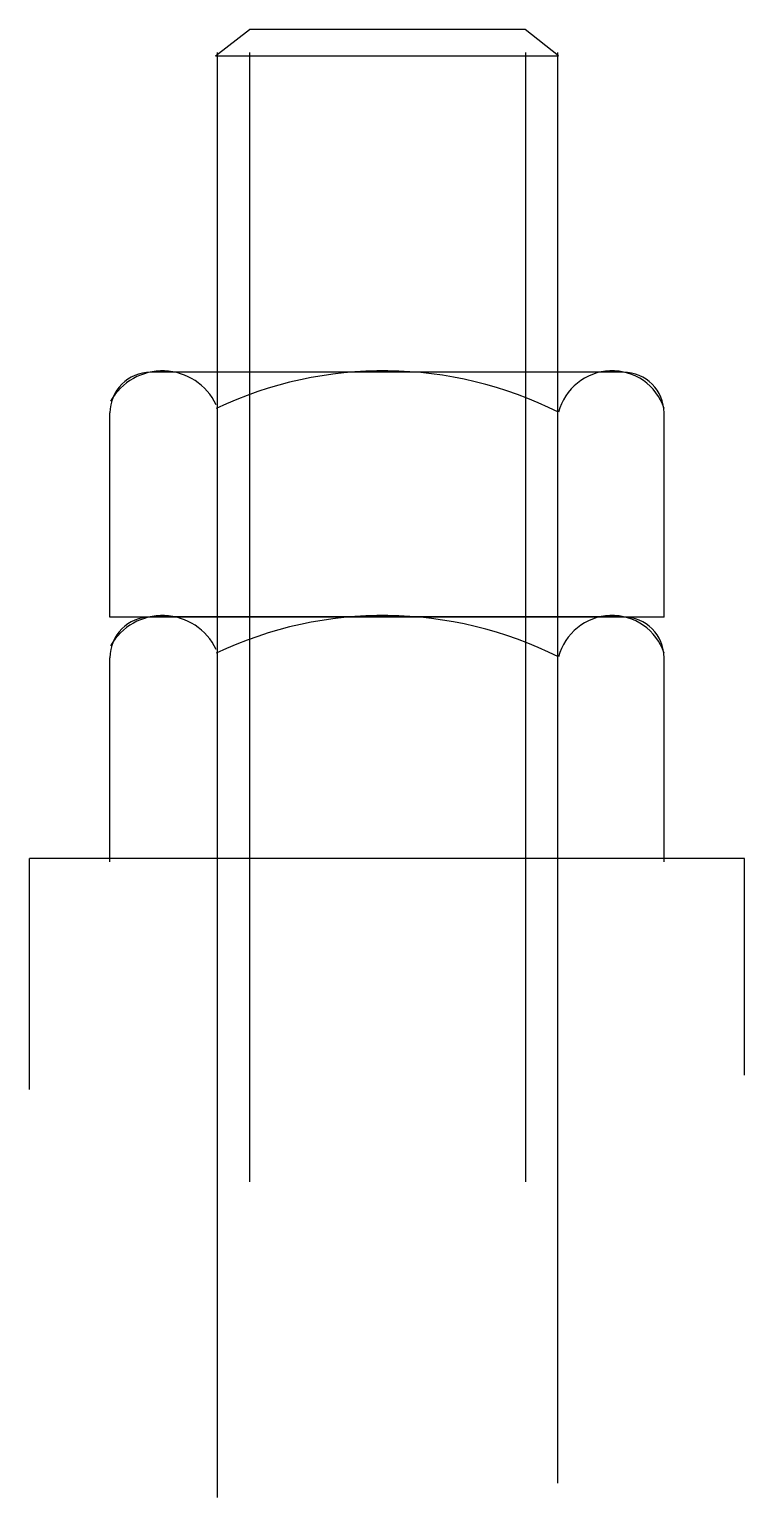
# Model space of a CAD drawing. Header units: metres. Extents: x 1814 to 14072, y 7991 to 24528.
# Drawn here: x 13966.8 to 14072, y 24270.7 to 24486.6 of the extents above; entities that cross this region are included whole.
import ezdxf

# ---------------------------------------------------------------- set-up
doc = ezdxf.new("R2010")
doc.units = ezdxf.units.M
doc.layers.add('FRAMING', color=2, linetype='Continuous')
doc.layers.add('HIDDEN', color=3, linetype='Continuous')

msp = doc.modelspace()

# ---------------------------------------------------------------- linework, layer by layer
at = {"layer": 'FRAMING'}
for p, q in [((13994.21, 24482.75), (13999.21, 24486.63)), ((14039.73, 24486.63), (13999.21, 24486.63)), ((14044.6, 24482.75), (14039.73, 24486.63)), ((13994.51, 24436.45), (13994.51, 24483.23)), ((14044.51, 24436.45), (14044.51, 24483.23)), ((13994.21, 24482.75), (14044.6, 24482.75)), ((14054.13, 24436.22), (13984.67, 24436.22)), ((13978.67, 24400.22), (13978.67, 24430.22)), ((14060.13, 24400.22), (14060.13, 24430.22)), ((14060.13, 24400.22), (13978.67, 24400.22)), ((14054.13, 24400.24), (13984.67, 24400.24)), ((13978.67, 24364.24), (13978.67, 24394.24)), ((14060.13, 24364.24), (14060.13, 24394.24)), ((13966.84, 24330.73), (13966.84, 24364.7)), ((14071.96, 24364.7), (13966.84, 24364.7)), ((14071.96, 24332.85), (14071.96, 24364.7))]:
    msp.add_line(p, q, dxfattribs=at)
for centre, radius, start, end in [((13984.67, 24430.22), 6, 90, 180), ((13986.39, 24427.66), 8.75, 25.52, 150.4), ((14018.89, 24379.06), 57.36, 63.35, 115.39), ((14052.46, 24428.33), 8.09, 18.39, 165.69), ((14054.13, 24430.22), 6, 0, 90), ((13984.67, 24394.24), 6, 90, 180), ((13986.39, 24391.68), 8.75, 25.52, 150.4), ((14018.89, 24343.08), 57.36, 63.35, 115.39), ((14052.46, 24392.35), 8.09, 18.39, 165.69), ((14054.13, 24394.24), 6, 0, 90)]:
    msp.add_arc(centre, radius, start, end, dxfattribs=at)
at = {"layer": 'HIDDEN'}
for p, q in [((13999.21, 24483.23), (13999.21, 24317.19)), ((14039.74, 24483.23), (14039.74, 24317.19)), ((13994.51, 24270.73), (13994.51, 24436.45)), ((14044.51, 24272.85), (14044.51, 24436.45))]:
    msp.add_line(p, q, dxfattribs=at)

doc.saveas('drawing.dxf')
